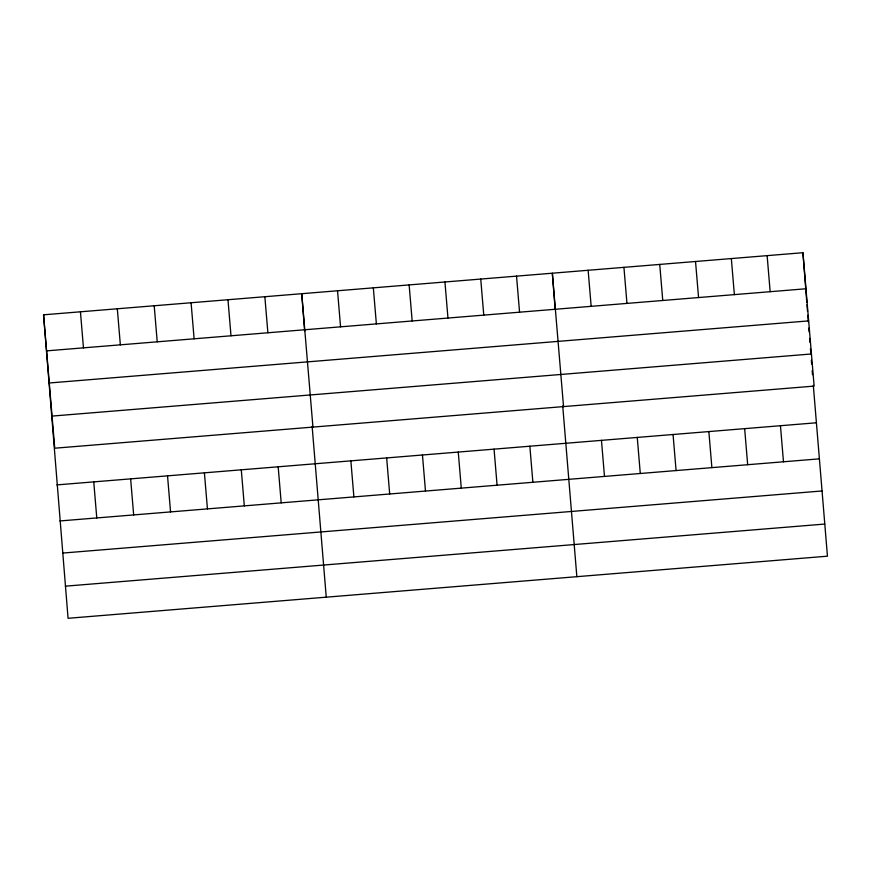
<?xml version="1.0" encoding="UTF-8"?>
<svg xmlns="http://www.w3.org/2000/svg" width="871" height="871" viewBox="0 0 871 871"><rect width="100%" height="100%" fill="white"/><g stroke="black" fill="none" stroke-linecap="round" stroke-linejoin="round"><path stroke-width="1.31" d="M43.55 314.812L802.931 252.71L814.135 386.103L54.753 448.206L43.55 314.812L68.069 618.29L827.45 556.188L813.318 385.374M46.577 350.871L805.958 288.769M49.277 382.99L808.658 320.887M52.053 416.088L811.434 353.974M56.865 484.897L816.247 422.794M59.903 520.956L819.273 458.854M62.592 553.074L821.974 490.972M65.379 586.172L824.75 524.059M767.133 255.639L770.16 291.698M780.449 425.723L783.475 461.782M731.335 258.567L734.362 294.627M744.651 428.652L747.677 464.711M695.526 261.496L698.564 297.544M708.852 431.581L711.879 467.629M659.728 264.425L662.755 300.473M673.054 434.509L676.081 470.558M623.93 267.353L626.957 303.402M637.256 437.438L640.283 473.486M588.132 270.271L591.159 306.331M601.458 440.356L604.485 476.415M563.537 406.594L552.334 273.2L555.165 309.292M576.852 576.678L562.72 405.875M516.536 276.129L519.562 312.188M529.851 446.213L532.878 482.273M480.738 279.058L483.764 315.117M494.053 449.142L497.08 485.201M444.939 281.986L447.966 318.046M458.255 452.071L461.282 488.13M409.141 284.915L412.168 320.974M422.457 455L425.484 491.059M373.332 287.844L376.37 323.903M386.659 457.928L389.685 493.988M337.534 290.772L340.561 326.832M350.861 460.857L353.887 496.916M312.939 427.095L301.736 293.701L304.665 331.122M326.255 597.179L312.134 426.365M264.849 296.717L267.887 332.776M278.176 466.802L281.202 502.861M227.973 299.733L231 335.792M241.289 469.817L244.316 505.877M191.087 302.749L194.113 338.808M204.402 472.833L207.44 508.893M154.2 305.765L157.226 341.824M167.526 475.849L170.553 511.908M117.313 308.78L120.35 344.84M130.639 478.865L133.666 514.924M80.437 311.796L83.464 347.856M93.752 481.881L96.779 517.94M802.931 252.71L806.796 302.15M807.014 304.828L807.526 311.404M807.831 315.258L808.332 321.682M808.832 328.117L809.137 331.971M809.638 338.394L809.943 342.249M810.444 348.672L810.847 353.811M811.347 360.235L811.652 364.1M812.164 370.676L812.48 374.682"/></g></svg>
